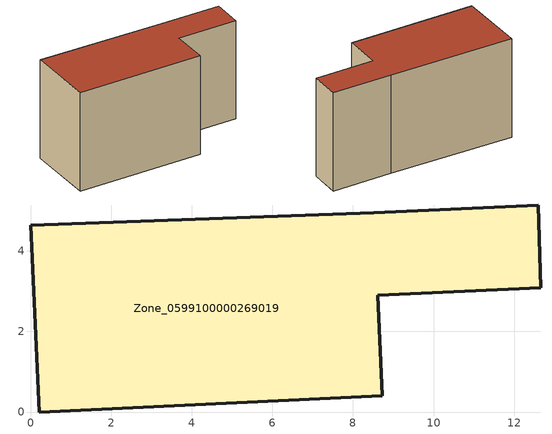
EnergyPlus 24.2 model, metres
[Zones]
Zone_0599100000269019
 floor ground (C_G): 0,4.64 8.52,4.95 12.6,5.14 12.66,3.09 8.61,2.9 8.73,0.4 0.21,0 z0
 wall outside (C_F): 0.21,0 8.73,0.4 8.61,2.9 12.66,3.09 12.6,5.14 8.52,4.95 0,4.64 0.21,0 z0:6.87
 roof outside (C_R): 8.52,4.95 0,4.64 0.21,0 8.73,0.4 8.61,2.9 12.66,3.09 12.6,5.14 z6.87
[BUILDING]
Pand.0599100000269019: North Axis=0; Terrain=City; Loads Convergence Tolerance Value=0.04; Temperature Convergence Tolerance Value=0.4; Solar Distribution=FullExterior; Maximum Number of Warmup Days=25; Minimum Number of Warmup Days=1
[Site:Location]
Rotterdam.The.Hague.AP_ZH_NLD Design_Conditions: Latitude=51.96; Longitude=4.45; Time Zone=1; Elevation=-4.5
[SITE:GROUNDTEMPERATURE:BUILDINGSURFACE]
18, 18, 18, 18, 18, 18, 18, 18, 18, 18, 18, 18
[MATERIAL] Thermal Absorptance=0.9; Solar Absorptance=0.7; Visible Absorptance=0.7
Name | Roughness | Thickness | Conductivity | Density | Specific Heat
G.TC.1946 | MediumSmooth | 0.15 | 1 | 540 | 1210
F.TC.1946 | Rough | 0.3 | 0.857143 | 1920 | 840
R.TC.1946 | MediumRough | 0.2 | 0.909091 | 1500 | 1000
[CONSTRUCTION]
C_G: G.TC.1946
C_F: F.TC.1946
C_R: R.TC.1946
[ZONE]
Zone_0599100000269019: Type=1; Multiplier=1; Ceiling Height=Autocalculate; Volume=Autocalculate; Floor Area=autocalculate; Part of Total Floor Area=Yes
[ZONEINFILTRATION:DESIGNFLOWRATE]
Infil_Zone_0599100000269019: Zone or ZoneList or Space or SpaceList=Zone_0599100000269019; Schedule=AlwaysOn; Design Flow Rate Calculation Method=Flow/Area; Flow Rate per Floor Area=0.003; Constant Term Coefficient=1; Temperature Term Coefficient=0; Velocity Term Coefficient=0; Velocity Squared Term Coefficient=0
[HVACTEMPLATE:ZONE:IDEALLOADSAIRSYSTEM]
Zone_0599100000269019: Maximum Heating Supply Air Temperature=50; Minimum Cooling Supply Air Temperature=13; Maximum Heating Supply Air Humidity Ratio=0.0156; Minimum Cooling Supply Air Humidity Ratio=0.0077; Heating Limit=NoLimit; Cooling Limit=NoLimit; Dehumidification Control Type=ConstantSensibleHeatRatio; Cooling Sensible Heat Ratio=0.7; Dehumidification Setpoint=60; Humidification Control Type=None; Humidification Setpoint=30; Outdoor Air Method=None; Outdoor Air Flow Rate per Person=0.00944; Outdoor Air Flow Rate per Zone Floor Area=0; Outdoor Air Flow Rate per Zone=0; Demand Controlled Ventilation Type=None; Outdoor Air Economizer Type=NoEconomizer; Heat Recovery Type=None; Sensible Heat Recovery Effectiveness=0.7; Latent Heat Recovery Effectiveness=0.65
[ZONECONTROL:THERMOSTAT]
ThermostatControl_Zone_0599100000269019: Zone or ZoneList=Zone_0599100000269019; Control Type Schedule=DualSetpointControlType; Control 1=Thermostat_Zone_0599100000269019; Temperature Difference Between Cutout And Setpoint=0
[THERMOSTATSETPOINT:DUALSETPOINT]
Thermostat_Zone_0599100000269019: Heating Setpoint Temperature Schedule=HeatingSetpoint_Zone_0599100000269019; Cooling Setpoint Temperature Schedule=CoolingSetpoint_Zone_0599100000269019
[SCHEDULE:COMPACT]
HeatingSetpoint_Zone_0599100000269019: Through: 12/31, For: AllDays, Until: 24:00, 21
CoolingSetpoint_Zone_0599100000269019: Through: 12/31, For: AllDays, Until: 24:00, 24
DualSetpointControlType: Through: 12/31, For: AllDays, Until: 24:00, 4
AlwaysOn: Through: 12/31, For: AllDays, Until: 24:00, 1
